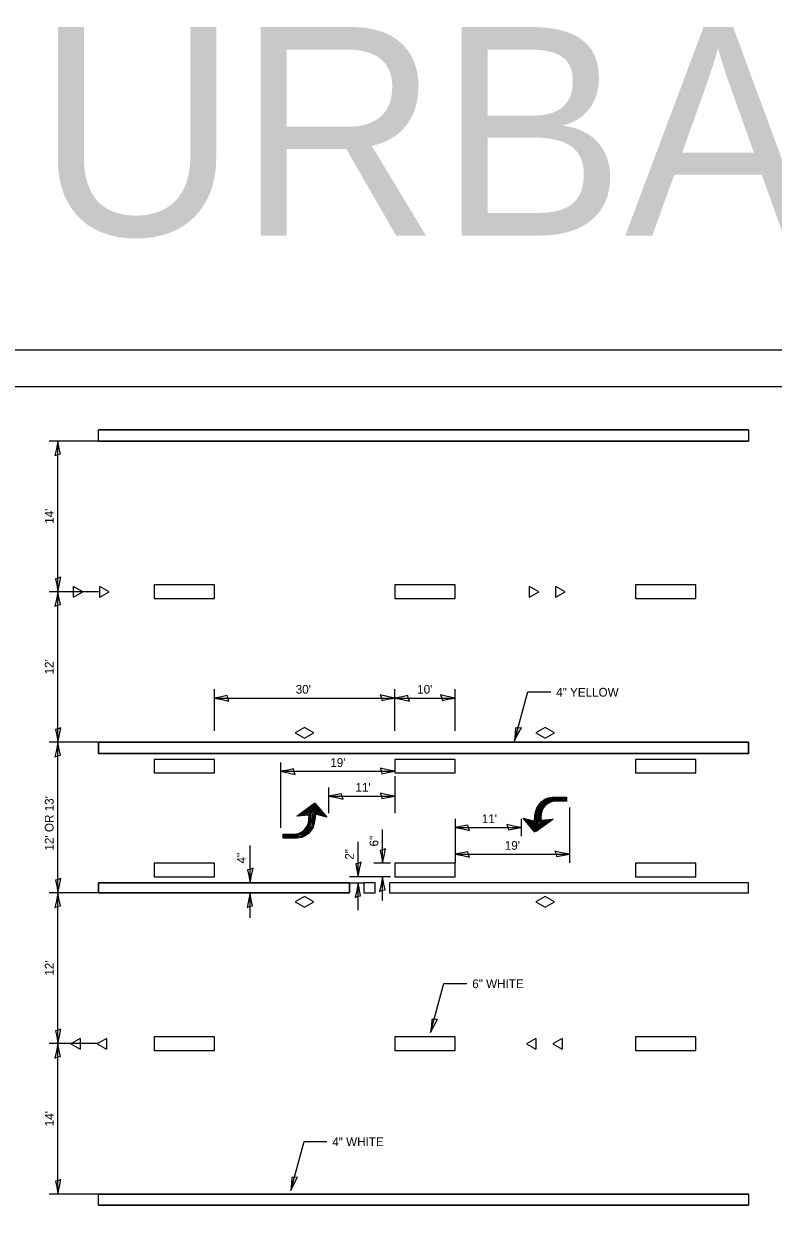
# Model space of a CAD drawing. Extents: x 1920121 to 1937144, y 1296471 to 1305112.
# Drawn here: x 1932524 to 1933039, y 1296973 to 1297795 of the extents above; entities that cross this region are included whole.
import ezdxf

# ---------------------------------------------------------------- set-up
doc = ezdxf.new("R2010")
doc.units = 0
for name, color, linetype in [('Design_PR_Reflective Markers', 7, 'Continuous'), ('Level 22', 7, 'Continuous'), ('Level 40', 7, 'Continuous'), ('Level 63', 7, 'Continuous'), ('ROW_PR_Notes', 7, 'Continuous'), ('Sheets_50 Reference Boundary', 7, 'Continuous'), ('Sheets_General Details', 7, 'Continuous'), ('Sheets_Printer Plotting Border', 7, 'Continuous')]:
    doc.layers.add(name, color=color, linetype=linetype)

msp = doc.modelspace()

# ---------------------------------------------------------------- linework, layer by layer
at = {"layer": 'Design_PR_Reflective Markers'}
for p, q in [((1932564.13, 1297404.91), (1932557.73, 1297408.6)), ((1932557.73, 1297401.22), (1932557.73, 1297408.6)), ((1932582.21, 1297404.91), (1932575.81, 1297408.6)), ((1932575.81, 1297401.22), (1932575.81, 1297408.6)), ((1932877.85, 1297404.95), (1932871.45, 1297408.64)), ((1932871.45, 1297401.26), (1932871.45, 1297408.64)), ((1932895.94, 1297404.95), (1932889.54, 1297408.64)), ((1932889.54, 1297401.26), (1932889.54, 1297408.64)), ((1932557.73, 1297401.22), (1932564.13, 1297404.91)), ((1932575.81, 1297401.22), (1932582.21, 1297404.91)), ((1932871.45, 1297401.26), (1932877.85, 1297404.95)), ((1932889.54, 1297401.26), (1932895.94, 1297404.95)), ((1932716.7, 1297311.61), (1932710.3, 1297307.92)), ((1932723.1, 1297307.92), (1932716.7, 1297311.61)), ((1932882.3, 1297311.61), (1932875.9, 1297307.92)), ((1932888.7, 1297307.92), (1932882.3, 1297311.61)), ((1932710.3, 1297307.92), (1932716.7, 1297304.23)), ((1932716.7, 1297304.23), (1932723.1, 1297307.92)), ((1932875.9, 1297307.92), (1932882.3, 1297304.23)), ((1932882.3, 1297304.23), (1932888.7, 1297307.92)), ((1932716.7, 1297195.38), (1932710.3, 1297191.69)), ((1932723.1, 1297191.69), (1932716.7, 1297195.38)), ((1932882.3, 1297195.38), (1932875.9, 1297191.69)), ((1932888.7, 1297191.69), (1932882.3, 1297195.38)), ((1932710.3, 1297191.69), (1932716.7, 1297188)), ((1932716.7, 1297188), (1932723.1, 1297191.69)), ((1932875.9, 1297191.69), (1932882.3, 1297188)), ((1932882.3, 1297188), (1932888.7, 1297191.69)), ((1932562.31, 1297097.82), (1932555.91, 1297094.13)), ((1932562.31, 1297097.82), (1932562.31, 1297090.44)), ((1932580.39, 1297097.82), (1932574, 1297094.13)), ((1932580.39, 1297097.82), (1932580.39, 1297090.44)), ((1932875.79, 1297097.82), (1932869.39, 1297094.13)), ((1932875.79, 1297097.82), (1932875.79, 1297090.44)), ((1932893.87, 1297097.82), (1932887.47, 1297094.13)), ((1932893.87, 1297097.82), (1932893.87, 1297090.44)), ((1932555.91, 1297094.13), (1932562.31, 1297090.44)), ((1932574, 1297094.13), (1932580.39, 1297090.44)), ((1932869.39, 1297094.13), (1932875.79, 1297090.44)), ((1932887.47, 1297094.13), (1932893.87, 1297090.44))]:
    msp.add_line(p, q, dxfattribs=at)
at = {"layer": 'Level 22'}
for p, q in [((1932546.99, 1297404.99), (1932546.99, 1297508.55)), ((1932546.99, 1297301.43), (1932546.99, 1297404.99)), ((1932654.6, 1297309.34), (1932654.6, 1297337.88)), ((1932778.8, 1297309.34), (1932778.8, 1297337.88)), ((1932820.2, 1297309.34), (1932820.2, 1297337.88)), ((1932654.6, 1297331.88), (1932778.8, 1297331.88)), ((1932778.8, 1297331.88), (1932820.2, 1297331.88)), ((1932546.99, 1297197.87), (1932546.99, 1297301.43)), ((1932700.14, 1297287.51), (1932700.14, 1297242.67)), ((1932700.14, 1297281.51), (1932778.8, 1297281.51)), ((1932778.8, 1297278.09), (1932778.8, 1297252.83)), ((1932733.26, 1297270.44), (1932733.26, 1297252.83)), ((1932733.26, 1297264.44), (1932778.8, 1297264.44)), ((1932898.86, 1297256.55), (1932898.86, 1297218.53)), ((1932820.2, 1297248.86), (1932820.2, 1297218.53)), ((1932865.74, 1297248.86), (1932865.74, 1297236.86)), ((1932820.2, 1297242.86), (1932865.74, 1297242.86)), ((1932820.2, 1297224.53), (1932898.86, 1297224.53)), ((1932546.99, 1297094.31), (1932546.99, 1297197.87)), ((1932546.99, 1296990.75), (1932546.99, 1297094.31))]:
    msp.add_line(p, q, dxfattribs=at)
for points in [[(1932544.9, 1297498.56), (1932546.82, 1297499.37), (1932548.67, 1297499.68), (1932547.86, 1297503.55), (1932546.99, 1297508.55), (1932546.02, 1297503.22)], [(1932549.09, 1297414.99), (1932547.16, 1297414.18), (1932545.32, 1297413.86), (1932546.13, 1297409.99), (1932546.99, 1297404.99), (1932547.96, 1297410.33)], [(1932544.9, 1297395), (1932546.82, 1297395.81), (1932548.67, 1297396.12), (1932547.86, 1297399.99), (1932546.99, 1297404.99), (1932546.02, 1297399.66)], [(1932664.6, 1297329.78), (1932663.78, 1297331.71), (1932663.47, 1297333.55), (1932659.6, 1297332.74), (1932654.6, 1297331.88), (1932659.93, 1297330.91)], [(1932768.8, 1297333.97), (1932769.62, 1297332.05), (1932769.93, 1297330.2), (1932773.8, 1297331.01), (1932778.8, 1297331.88), (1932773.47, 1297332.85)], [(1932788.8, 1297329.78), (1932787.98, 1297331.71), (1932787.67, 1297333.55), (1932783.8, 1297332.74), (1932778.8, 1297331.88), (1932784.13, 1297330.91)], [(1932810.2, 1297333.97), (1932811.02, 1297332.05), (1932811.33, 1297330.2), (1932815.2, 1297331.01), (1932820.2, 1297331.88), (1932814.87, 1297332.85)], [(1932549.09, 1297311.43), (1932547.16, 1297310.62), (1932545.32, 1297310.3), (1932546.13, 1297306.43), (1932546.99, 1297301.43), (1932547.96, 1297306.77)], [(1932544.9, 1297291.44), (1932546.82, 1297292.25), (1932548.67, 1297292.56), (1932547.86, 1297296.43), (1932546.99, 1297301.43), (1932546.02, 1297296.1)], [(1932710.14, 1297279.41), (1932709.32, 1297281.34), (1932709.01, 1297283.18), (1932705.14, 1297282.37), (1932700.14, 1297281.51), (1932705.47, 1297280.54)], [(1932768.8, 1297283.6), (1932769.62, 1297281.68), (1932769.93, 1297279.83), (1932773.8, 1297280.64), (1932778.8, 1297281.51), (1932773.47, 1297282.48)], [(1932743.26, 1297262.35), (1932742.44, 1297264.27), (1932742.13, 1297266.11), (1932738.26, 1297265.31), (1932733.26, 1297264.44), (1932738.59, 1297263.47)], [(1932768.8, 1297266.53), (1932769.62, 1297264.61), (1932769.93, 1297262.77), (1932773.8, 1297263.57), (1932778.8, 1297264.44), (1932773.47, 1297265.41)], [(1932830.2, 1297240.77), (1932829.38, 1297242.69), (1932829.07, 1297244.54), (1932825.2, 1297243.73), (1932820.2, 1297242.86), (1932825.53, 1297241.89)], [(1932855.74, 1297244.96), (1932856.56, 1297243.03), (1932856.87, 1297241.19), (1932860.74, 1297242), (1932865.74, 1297242.86), (1932860.41, 1297243.83)], [(1932772.47, 1297228.26), (1932770.55, 1297227.45), (1932768.71, 1297227.13), (1932769.51, 1297223.26), (1932770.38, 1297218.26), (1932771.35, 1297223.6)], [(1932888.86, 1297226.62), (1932889.68, 1297224.7), (1932889.99, 1297222.86), (1932893.86, 1297223.66), (1932898.86, 1297224.53), (1932893.53, 1297225.5)], [(1932755.64, 1297218.94), (1932753.72, 1297218.13), (1932751.87, 1297217.82), (1932752.68, 1297213.95), (1932753.55, 1297208.95), (1932754.52, 1297214.28)], [(1932830.2, 1297222.44), (1932829.38, 1297224.36), (1932829.07, 1297226.2), (1932825.2, 1297225.4), (1932820.2, 1297224.53), (1932825.53, 1297223.56)], [(1932681.26, 1297214.8), (1932679.34, 1297213.99), (1932677.5, 1297213.68), (1932678.3, 1297209.81), (1932679.17, 1297204.81), (1932680.14, 1297210.14)], [(1932549.09, 1297207.87), (1932547.16, 1297207.06), (1932545.32, 1297206.74), (1932546.13, 1297202.87), (1932546.99, 1297197.87), (1932547.96, 1297203.21)], [(1932751.45, 1297194.81), (1932753.38, 1297195.62), (1932755.22, 1297195.94), (1932754.41, 1297199.81), (1932753.55, 1297204.81), (1932752.58, 1297199.47)], [(1932768.29, 1297198.95), (1932770.21, 1297199.76), (1932772.05, 1297200.08), (1932771.25, 1297203.95), (1932770.38, 1297208.95), (1932769.41, 1297203.61)], [(1932544.9, 1297187.88), (1932546.82, 1297188.69), (1932548.67, 1297189), (1932547.86, 1297192.87), (1932546.99, 1297197.87), (1932546.02, 1297192.54)], [(1932677.08, 1297187.88), (1932679, 1297188.69), (1932680.84, 1297189), (1932680.03, 1297192.87), (1932679.17, 1297197.87), (1932678.2, 1297192.54)], [(1932549.09, 1297104.31), (1932547.16, 1297103.5), (1932545.32, 1297103.18), (1932546.13, 1297099.31), (1932546.99, 1297094.31), (1932547.96, 1297099.65)], [(1932544.9, 1297084.32), (1932546.82, 1297085.13), (1932548.67, 1297085.44), (1932547.86, 1297089.31), (1932546.99, 1297094.31), (1932546.02, 1297088.98)], [(1932549.09, 1297000.75), (1932547.16, 1296999.94), (1932545.32, 1296999.62), (1932546.13, 1296995.75), (1932546.99, 1296990.75), (1932547.96, 1296996.09)]]:
    msp.add_lwpolyline(points, close=True, dxfattribs=at)
at = {"layer": 'Level 40'}
for p, q in [((1932654.6, 1297409.65), (1932613.2, 1297409.65)), ((1932613.2, 1297409.65), (1932613.2, 1297400.34)), ((1932654.6, 1297400.34), (1932654.6, 1297409.65)), ((1932820.2, 1297409.65), (1932778.8, 1297409.65)), ((1932778.8, 1297409.65), (1932778.8, 1297400.34)), ((1932820.2, 1297400.34), (1932820.2, 1297409.65)), ((1932985.8, 1297409.65), (1932944.4, 1297409.65)), ((1932944.4, 1297409.65), (1932944.4, 1297400.34)), ((1932985.8, 1297400.34), (1932985.8, 1297409.65)), ((1932613.2, 1297400.34), (1932654.6, 1297400.34)), ((1932778.8, 1297400.34), (1932820.2, 1297400.34)), ((1932944.4, 1297400.34), (1932985.8, 1297400.34)), ((1932613.2, 1297289.68), (1932613.2, 1297280.36)), ((1932654.6, 1297289.68), (1932613.2, 1297289.68)), ((1932654.6, 1297280.36), (1932654.6, 1297289.68)), ((1932820.2, 1297289.68), (1932778.8, 1297289.68)), ((1932778.8, 1297289.68), (1932778.8, 1297280.36)), ((1932820.2, 1297280.36), (1932820.2, 1297289.68)), ((1932985.8, 1297289.68), (1932944.4, 1297289.68)), ((1932944.4, 1297289.68), (1932944.4, 1297280.36)), ((1932985.8, 1297280.36), (1932985.8, 1297289.68)), ((1932613.2, 1297280.36), (1932654.6, 1297280.36)), ((1932778.8, 1297280.36), (1932820.2, 1297280.36)), ((1932944.4, 1297280.36), (1932985.8, 1297280.36)), ((1932654.6, 1297218.26), (1932613.2, 1297218.26)), ((1932613.2, 1297218.26), (1932613.2, 1297208.95)), ((1932654.6, 1297208.95), (1932654.6, 1297218.26)), ((1932820.2, 1297218.26), (1932778.8, 1297218.26)), ((1932778.8, 1297218.26), (1932778.8, 1297208.95)), ((1932820.2, 1297208.95), (1932820.2, 1297218.26)), ((1932985.8, 1297218.26), (1932944.4, 1297218.26)), ((1932944.4, 1297218.26), (1932944.4, 1297208.95)), ((1932985.8, 1297208.95), (1932985.8, 1297218.26)), ((1932613.2, 1297208.95), (1932654.6, 1297208.95)), ((1932778.8, 1297208.95), (1932820.2, 1297208.95)), ((1932944.4, 1297208.95), (1932985.8, 1297208.95)), ((1932654.6, 1297098.97), (1932613.2, 1297098.97)), ((1932613.2, 1297098.97), (1932613.2, 1297089.66)), ((1932654.6, 1297089.66), (1932654.6, 1297098.97)), ((1932820.2, 1297098.97), (1932778.8, 1297098.97)), ((1932778.8, 1297098.97), (1932778.8, 1297089.66)), ((1932820.2, 1297089.66), (1932820.2, 1297098.97)), ((1932985.8, 1297098.97), (1932944.4, 1297098.97)), ((1932944.4, 1297098.97), (1932944.4, 1297089.66)), ((1932985.8, 1297089.66), (1932985.8, 1297098.97)), ((1932613.2, 1297089.66), (1932654.6, 1297089.66)), ((1932778.8, 1297089.66), (1932820.2, 1297089.66)), ((1932944.4, 1297089.66), (1932985.8, 1297089.66))]:
    msp.add_line(p, q, dxfattribs=at)
at = {"layer": 'Level 63'}
for p, q in [((1932574.9, 1297508.55), (1932540.99, 1297508.55)), ((1932574.9, 1297404.99), (1932540.99, 1297404.99)), ((1932861.18, 1297302.38), (1932870.36, 1297336.11)), ((1932870.36, 1297336.11), (1932886.15, 1297336.11)), ((1932574.9, 1297301.43), (1932540.99, 1297301.43)), ((1932770.38, 1297218.26), (1932770.38, 1297241.4)), ((1932679.17, 1297204.81), (1932679.17, 1297230.47)), ((1932753.55, 1297208.95), (1932753.55, 1297232.91)), ((1932775.87, 1297218.26), (1932764.38, 1297218.26)), ((1932747.49, 1297204.81), (1932757.55, 1297204.81)), ((1932775.87, 1297208.95), (1932747.55, 1297208.95)), ((1932753.55, 1297186.09), (1932753.55, 1297204.81)), ((1932770.38, 1297192.66), (1932770.38, 1297208.95)), ((1932574.9, 1297197.87), (1932540.99, 1297197.87)), ((1932679.17, 1297180.76), (1932679.17, 1297197.87)), ((1932803.42, 1297101.96), (1932812.6, 1297135.69)), ((1932812.6, 1297135.69), (1932828.39, 1297135.69)), ((1932574.9, 1297094.31), (1932540.99, 1297094.31)), ((1932707.12, 1296993.32), (1932716.3, 1297027.05)), ((1932716.3, 1297027.05), (1932732.09, 1297027.05)), ((1932574.9, 1296990.75), (1932540.99, 1296990.75))]:
    msp.add_line(p, q, dxfattribs=at)
for points in [[(1932865.83, 1297311.48), (1932863.76, 1297311.2), (1932861.9, 1297311.38), (1932861.66, 1297307.43), (1932861.18, 1297302.38), (1932863.52, 1297307.27)], [(1932808.07, 1297111.06), (1932806, 1297110.78), (1932804.14, 1297110.96), (1932803.9, 1297107.01), (1932803.42, 1297101.96), (1932805.76, 1297106.85)], [(1932711.77, 1297002.41), (1932709.7, 1297002.13), (1932707.84, 1297002.31), (1932707.6, 1296998.37), (1932707.12, 1296993.32), (1932709.46, 1296998.21)]]:
    msp.add_lwpolyline(points, close=True, dxfattribs=at)
at = {"layer": 'ROW_PR_Notes'}
for p, q in [((1933022.02, 1297516.17), (1932574.9, 1297516.17)), ((1932574.9, 1297508.55), (1933022.02, 1297508.55)), ((1933022.02, 1297301.43), (1932574.9, 1297301.43)), ((1932574.9, 1297301.43), (1932574.9, 1297293.82)), ((1933022.02, 1297293.82), (1933022.02, 1297301.43)), ((1932574.9, 1297293.82), (1933022.02, 1297293.82)), ((1932722.92, 1297259.13), (1932723.62, 1297259.68)), ((1932723.62, 1297259.68), (1932723.82, 1297259.52)), ((1932747.49, 1297204.81), (1932574.9, 1297204.81)), ((1932574.9, 1297204.81), (1932574.9, 1297197.87)), ((1932747.49, 1297197.87), (1932747.49, 1297204.81)), ((1932765.3, 1297204.81), (1932757.55, 1297204.81)), ((1932757.55, 1297204.81), (1932757.55, 1297197.87)), ((1932765.3, 1297197.87), (1932765.3, 1297204.81)), ((1933022.02, 1297204.81), (1932775.15, 1297204.81)), ((1932775.15, 1297204.81), (1932775.15, 1297197.87)), ((1933022.02, 1297197.87), (1933022.02, 1297204.81)), ((1932574.9, 1297197.87), (1932747.49, 1297197.87)), ((1932757.55, 1297197.87), (1932765.3, 1297197.87)), ((1932775.15, 1297197.87), (1933022.02, 1297197.87)), ((1933022.02, 1296990.75), (1932574.9, 1296990.75)), ((1932574.9, 1296983.14), (1933022.02, 1296983.14))]:
    msp.add_line(p, q, dxfattribs=at)
for points in [[(1932574.9, 1297516.17), (1933022.02, 1297516.17), (1933022.02, 1297508.55), (1932574.9, 1297508.55)], [(1932574.9, 1297301.43), (1933022.02, 1297301.43), (1933022.02, 1297293.82), (1932574.9, 1297293.82)], [(1932574.9, 1297204.81), (1932747.49, 1297204.81), (1932747.49, 1297197.87), (1932574.9, 1297197.87)], [(1932757.55, 1297197.87), (1932765.3, 1297197.87), (1932765.3, 1297204.81), (1932757.55, 1297204.81)], [(1932775.15, 1297197.87), (1933022.02, 1297197.87), (1933022.02, 1297204.81), (1932775.15, 1297204.81)], [(1932574.9, 1296990.75), (1933022.02, 1296990.75), (1933022.02, 1296983.14), (1932574.9, 1296983.14)]]:
    msp.add_lwpolyline(points, close=True, dxfattribs=at)
for points in [[(1932723.81, 1297259.55), (1932731.91, 1297249.95), (1932724.21, 1297252), (1932723.76, 1297248.4), (1932723.31, 1297245.99), (1932722.56, 1297243.19), (1932720.66, 1297240.44), (1932719.11, 1297238.54), (1932717.2, 1297237.14), (1932714.8, 1297236.09), (1932711.75, 1297235.48), (1932701.99, 1297235.48), (1932702.04, 1297238.24), (1932710.25, 1297238.33), (1932712.55, 1297238.84), (1932715.2, 1297240.14), (1932716.9, 1297241.64), (1932718.5, 1297243.79), (1932719.3, 1297246.05), (1932719.71, 1297248.69), (1932719.76, 1297251.45), (1932711.35, 1297250.65), (1932722.91, 1297259.1), (1932729.91, 1297251.15), (1932723.66, 1297252.65), (1932722.86, 1297250.35), (1932722.11, 1297246.19), (1932721.36, 1297243.44), (1932720.46, 1297241.34), (1932718.65, 1297239.29), (1932717, 1297237.59), (1932714.65, 1297236.69), (1932703.34, 1297236.14), (1932703.64, 1297237.34), (1932713.25, 1297238.09), (1932715.65, 1297239.74), (1932718.55, 1297242.69), (1932720.21, 1297246.44), (1932720.6, 1297249.8), (1932720.6, 1297252.65), (1932715.25, 1297252.05), (1932722.71, 1297257.1), (1932726.51, 1297253.1), (1932722.41, 1297254), (1932721.81, 1297250.1), (1932720.35, 1297244.64), (1932719.4, 1297241.79), (1932717.6, 1297239.74), (1932715.1, 1297237.64), (1932709.7, 1297237.14)], [(1932875.16, 1297239.76), (1932867.06, 1297249.36), (1932874.76, 1297247.31), (1932875.21, 1297250.91), (1932875.66, 1297253.32), (1932876.41, 1297256.12), (1932878.32, 1297258.87), (1932879.87, 1297260.77), (1932881.77, 1297262.17), (1932884.17, 1297263.22), (1932887.22, 1297263.83), (1932896.98, 1297263.83), (1932896.93, 1297261.07), (1932888.72, 1297260.97), (1932886.42, 1297260.47), (1932883.77, 1297259.17), (1932882.07, 1297257.67), (1932880.47, 1297255.52), (1932879.67, 1297253.26), (1932879.27, 1297250.62), (1932879.22, 1297247.86), (1932887.63, 1297248.66), (1932876.07, 1297240.21), (1932869.06, 1297248.16), (1932875.31, 1297246.66), (1932876.12, 1297248.96), (1932876.87, 1297253.12), (1932877.62, 1297255.87), (1932878.52, 1297257.97), (1932880.32, 1297260.02), (1932881.97, 1297261.72), (1932884.32, 1297262.62), (1932895.63, 1297263.17), (1932895.33, 1297261.97), (1932885.72, 1297261.22), (1932883.32, 1297259.57), (1932880.42, 1297256.62), (1932878.77, 1297252.87), (1932878.37, 1297249.51), (1932878.37, 1297246.66), (1932883.72, 1297247.26), (1932876.27, 1297242.21), (1932872.46, 1297246.21), (1932876.56, 1297245.31), (1932877.16, 1297249.21), (1932878.62, 1297254.67), (1932879.57, 1297257.52), (1932881.37, 1297259.57), (1932883.87, 1297261.67), (1932889.27, 1297262.17)], [(1932875.65, 1297239.88), (1932868.4, 1297248.54), (1932870.5, 1297247.29), (1932876.04, 1297241.05), (1932886.11, 1297248), (1932885.48, 1297248.08), (1932876.35, 1297241.75), (1932871.28, 1297247.06), (1932872.53, 1297246.75), (1932876.12, 1297242.92), (1932884, 1297247.76), (1932882.52, 1297247.53), (1932875.97, 1297243.55), (1932873.62, 1297246.43), (1932874.4, 1297246.28), (1932876.43, 1297244.33), (1932881.27, 1297247.37), (1932879.08, 1297247.14), (1932876.9, 1297245.81), (1932875.26, 1297246.12), (1932875.81, 1297250.8), (1932876.67, 1297256.11), (1932880.33, 1297260.63), (1932881.42, 1297261.65), (1932884.55, 1297262.97), (1932887.36, 1297263.21), (1932896.33, 1297263.37), (1932896.25, 1297261.49), (1932891.41, 1297261.34), (1932886.81, 1297261.1), (1932885.09, 1297260.32), (1932883.45, 1297259.46), (1932881.11, 1297257.51), (1932880.02, 1297255.56), (1932879.08, 1297252.68), (1932878.77, 1297247.61), (1932877.21, 1297246.43), (1932875.73, 1297246.59), (1932877.21, 1297255.72), (1932881.82, 1297260.95), (1932883.85, 1297262.12), (1932887.28, 1297262.35), (1932894.69, 1297262.59), (1932891.88, 1297262.04), (1932884.7, 1297261.42), (1932882.6, 1297259.85), (1932880.18, 1297257.75), (1932877.13, 1297247.29), (1932877.84, 1297247.76), (1932879.16, 1297257.12), (1932878.15, 1297256.19), (1932876.35, 1297247.37)], [(1932712.87, 1297251.39), (1932722.62, 1297258.33), (1932728.63, 1297251.93), (1932723.02, 1297253.18)], [(1932713.5, 1297237.81), (1932716.23, 1297239.45), (1932718.57, 1297241.71), (1932720.28, 1297245.69), (1932721.53, 1297253.34)], [(1932713.65, 1297251.39), (1932720.13, 1297251.93), (1932720.13, 1297248.35)], [(1932714.12, 1297251.54), (1932722.55, 1297257.63), (1932727.38, 1297252.87)], [(1932715.68, 1297237.66), (1932718.57, 1297239.76), (1932720.13, 1297241.71), (1932721.61, 1297247.64), (1932722.94, 1297253.18)], [(1932717.01, 1297252.71), (1932722.62, 1297256.38), (1932724.96, 1297253.81), (1932723.64, 1297254.12), (1932722.39, 1297255.6), (1932720.05, 1297253.88), (1932722.16, 1297254.9), (1932722.55, 1297254.66)], [(1932722.26, 1297255.6), (1932723.81, 1297254.55), (1932718.2, 1297252.95), (1932721.05, 1297255)], [(1932720.13, 1297253.1), (1932721.14, 1297253.42), (1932721.07, 1297252.56)], [(1932721.38, 1297242.42), (1932722.7, 1297245.93), (1932723.87, 1297252.32)], [(1932723.56, 1297259.19), (1932730.74, 1297250.61)], [(1932876.72, 1297243.71), (1932875.16, 1297244.76), (1932880.77, 1297246.36), (1932877.92, 1297244.31)], [(1932704.6, 1297237.81), (1932702.5, 1297237.5), (1932702.26, 1297235.86), (1932702.65, 1297235.86), (1932702.97, 1297237.11), (1932709.28, 1297237.19)], [(1932707.96, 1297236.02), (1932712.25, 1297236.02)]]:
    msp.add_lwpolyline(points, dxfattribs=at)
at = {"layer": 'Sheets_50 Reference Boundary'}
msp.add_lwpolyline([(1932120.65, 1297546.14), (1933695.65, 1297546.14), (1933695.65, 1296546.15), (1932120.65, 1296546.15)], close=True, dxfattribs=at)
at = {"layer": 'Sheets_General Details'}
msp.add_line((1933720.65, 1297571.15), (1932020.65, 1297571.15), dxfattribs=at)
msp.add_lwpolyline([(1932120.65, 1297546.15), (1933695.65, 1297546.15), (1933695.65, 1296496.15), (1932120.65, 1296496.15)], close=True, dxfattribs=at)
at = {"layer": 'Sheets_Printer Plotting Border'}
msp.add_lwpolyline([(1932020.65, 1296471.15), (1933720.65, 1296471.15), (1933720.65, 1297571.15), (1932020.65, 1297571.15)], close=True, dxfattribs=at)

# ---------------------------------------------------------------- texts
at = {"layer": 'Level 22'}
for s, height, p in [('URBAN PAVEMENT MARKING', 143.36, (1932532.24, 1297649.85)), ("30'", 6, (1932710.61, 1297334.88)), ("10'", 6, (1932794.16, 1297334.88)), ("19'", 6, (1932734.37, 1297284.51)), ("11'", 6, (1932751.68, 1297267.44)), ("11'", 6, (1932838.62, 1297245.86)), ("19'", 6, (1932854.43, 1297227.53))]:
    msp.add_text(s, height=height, dxfattribs=at).set_placement(p)
for s, p in [("14'", (1932543.99, 1297451.67)), ("12'", (1932543.99, 1297348.11)), ("12' OR 13'", (1932543.99, 1297227.02)), ('6"', (1932767.38, 1297229.82)), ('2"', (1932750.55, 1297220.75)), ('4"', (1932676.17, 1297218.09)), ("12'", (1932543.99, 1297140.99)), ("14'", (1932543.99, 1297037.43))]:
    msp.add_text(s, height=6, rotation=90, dxfattribs=at).set_placement(p)
at = {"layer": 'Sheets_General Details'}
for s, p in [('4" YELLOW', (1932889.8, 1297332.84)), ('6" WHITE', (1932832.04, 1297132.42)), ('4" WHITE', (1932735.74, 1297023.78))]:
    msp.add_text(s, height=6, dxfattribs=at).set_placement(p)

doc.saveas('drawing.dxf')
